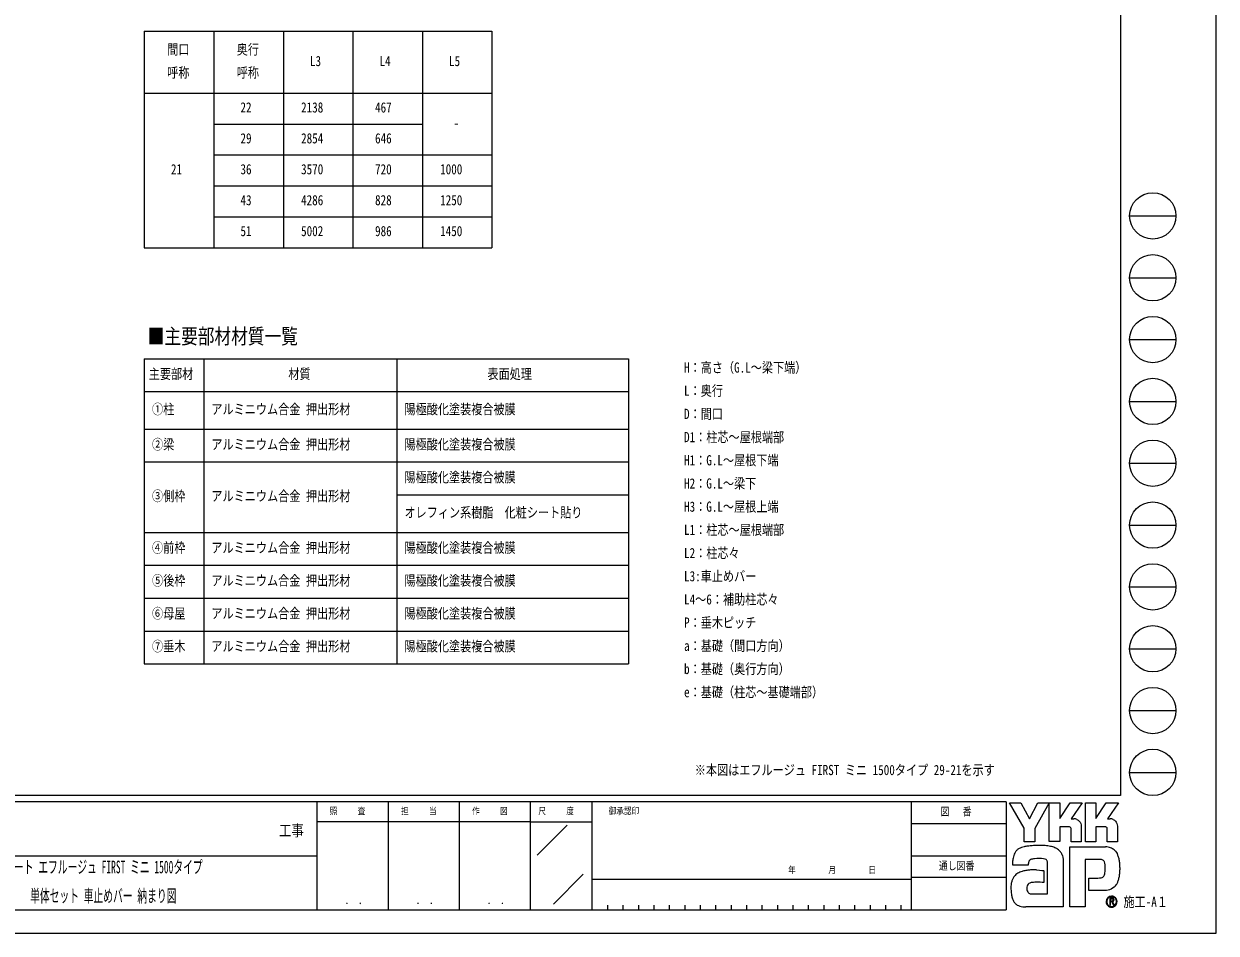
# Model space of a CAD drawing. Units: millimetres, scale not verified. Extents: x -8410 to 8410, y -5940 to 5940.
# Drawn here: x 693 to 8410, y -5940 to -58 of the extents above; entities that cross this region are included whole.
import ezdxf
from ezdxf.enums import TextEntityAlignment as Align

# ---------------------------------------------------------------- set-up
doc = ezdxf.new("R2010")
doc.units = ezdxf.units.MM
doc.header["$LTSCALE"] = 30
doc.layers.add('0-1_TABLE1', color=7, linetype='Continuous', lineweight=18)
doc.layers.add('0-2_USER1', color=3, linetype='Continuous')
doc.layers.add('0-7_YKK_ZWAK', color=7, linetype='Continuous')
doc.styles.add('ＭＳ ゴシック', font='')
doc.styles.get('ＭＳ ゴシック').set_extended_font_data('MS Gothic')

msp = doc.modelspace()

# ---------------------------------------------------------------- linework, layer by layer
at = {"layer": '0-1_TABLE1'}
for p, q in [((1472.5, -105.81), (3722.5, -105.81)), ((1472.5, -105.81), (1472.5, -1505.81)), ((1922.5, -105.81), (1922.5, -1505.81)), ((2372.5, -105.81), (2372.5, -1505.81)), ((2822.5, -105.81), (2822.5, -1505.81)), ((3272.5, -105.81), (3272.5, -1505.81)), ((3722.5, -105.81), (3722.5, -1505.81)), ((1472.5, -505.81), (3722.5, -505.81)), ((1922.5, -705.81), (3272.5, -705.81)), ((1922.5, -905.81), (3722.5, -905.81)), ((1922.5, -1105.81), (3722.5, -1105.81)), ((1922.5, -1305.81), (3722.5, -1305.81)), ((1472.5, -1505.81), (3722.5, -1505.81)), ((1472.5, -2223.79), (4606.41, -2223.79)), ((1472.5, -2223.79), (1472.5, -4198.16)), ((1856.59, -2223.79), (1856.59, -4198.16)), ((3106.41, -2223.79), (3106.41, -4198.16)), ((4606.41, -2223.79), (4606.41, -4198.16)), ((1472.5, -2436.41), (4606.41, -2436.41)), ((1472.5, -2679.41), (4606.41, -2679.41)), ((1472.5, -2892.04), (4606.41, -2892.04)), ((3106.41, -3104.66), (4606.41, -3104.66)), ((1472.5, -3347.66), (4606.41, -3347.66)), ((1472.5, -3560.29), (4606.41, -3560.29)), ((1472.5, -3772.91), (4606.41, -3772.91)), ((1472.5, -3985.54), (4606.41, -3985.54)), ((1472.5, -4198.16), (4606.41, -4198.16))]:
    msp.add_line(p, q, dxfattribs=at)
at = {"layer": '0-7_YKK_ZWAK'}
for p, q in [((7790.04, 5550), (7790.04, -5050)), ((7850.04, -1300), (8150.04, -1300)), ((7850.04, -1700), (8150.04, -1700)), ((7850.04, -2100), (8150.04, -2100)), ((7850.04, -2500), (8150.04, -2500)), ((7850.04, -2900), (8150.04, -2900)), ((7850.04, -3300), (8150.04, -3300)), ((7850.04, -3700), (8150.04, -3700)), ((7850.04, -4100), (8150.04, -4100)), ((7850.04, -4500), (8150.04, -4500)), ((7850.04, -4900), (8150.04, -4900)), ((7790.04, -5050), (-7809.96, -5050)), ((2590.04, -5090), (-9.96, -5090)), ((3050.04, -5090), (3050.04, -5790)), ((3510.04, -5090), (3510.04, -5790)), ((3970.04, -5090), (3970.04, -5790)), ((4370.04, -5090), (3970.04, -5090)), ((6435.04, -5090), (4370.04, -5090)), ((4370.04, -5090), (4370.04, -5790)), ((6435.04, -5090), (6435.04, -5790)), ((7050.04, -5090), (6435.04, -5090)), ((7050.04, -5090), (7050.04, -5790)), ((3970.04, -5220), (2590.04, -5220)), ((3970.04, -5220), (4370.04, -5220)), ((4014.21, -5436.58), (4210.07, -5240.72)), ((6435.04, -5230), (7050.04, -5230)), ((-9.96, -5440), (2590.04, -5440)), ((6435.04, -5440), (7050.04, -5440)), ((4121.34, -5751.98), (4313.78, -5559.54)), ((4370.04, -5590), (6435.04, -5590)), ((7050.04, -5580), (6435.04, -5580)), ((4470.04, -5760), (4470.04, -5790)), ((4570.04, -5760), (4570.04, -5790)), ((4670.04, -5760), (4670.04, -5790)), ((4770.04, -5760), (4770.04, -5790)), ((4870.04, -5760), (4870.04, -5790)), ((4970.04, -5760), (4970.04, -5790)), ((5070.04, -5760), (5070.04, -5790)), ((5170.04, -5760), (5170.04, -5790)), ((5270.04, -5760), (5270.04, -5790)), ((5370.04, -5760), (5370.04, -5790)), ((5470.04, -5760), (5470.04, -5790)), ((5570.04, -5760), (5570.04, -5790)), ((5670.04, -5760), (5670.04, -5790)), ((5770.04, -5760), (5770.04, -5790)), ((5870.04, -5760), (5870.04, -5790)), ((5970.04, -5760), (5970.04, -5790)), ((6070.04, -5760), (6070.04, -5790)), ((6170.04, -5760), (6170.04, -5790)), ((6270.04, -5760), (6270.04, -5790)), ((6370.04, -5760), (6370.04, -5790)), ((7733.35, -5767.96), (7733.35, -5767.96)), ((-9.96, -5790), (2590.04, -5790)), ((2590.04, -5790), (3970.04, -5790)), ((3970.04, -5790), (4370.04, -5790)), ((4370.04, -5790), (6435.04, -5790)), ((6435.04, -5790), (7050.04, -5790))]:
    msp.add_line(p, q, dxfattribs=at)
for points in [[(-8410, -5940), (8410, -5940), (8410, 5940), (-8410, 5940)], [(7072.04, -5096), (7145.66, -5096), (7200.94, -5200.2), (7256.08, -5096), (7329.75, -5096), (7235.34, -5263.98), (7235.34, -5348.27), (7168.19, -5348.27), (7168.19, -5261.71)]]:
    msp.add_lwpolyline(points, close=True, dxfattribs=at)
for points in [[(3970.04, -5090), (2590.04, -5090), (2590.04, -5790)], [(7461.09, -5253.22), (7397.54, -5253.22), (7397.54, -5348.19), (7329.83, -5348.19), (7329.83, -5096), (7397.54, -5096), (7397.54, -5199.17), (7464.14, -5096), (7543.68, -5096), (7472.32, -5200.42), (7474.85, -5200.42), (7477.64, -5200.42), (7480.51, -5200.42), (7483.26, -5200.42), (7485.73, -5200.42), (7487.72, -5200.42), (7489.05, -5200.42), (7489.53, -5200.42)], [(7695.02, -5253.22), (7631.54, -5253.22), (7631.54, -5348.27), (7563.79, -5348.27), (7563.79, -5096), (7631.54, -5096), (7631.54, -5199.17), (7698.06, -5096), (7777.61, -5096), (7706.25, -5200.42), (7708.8, -5200.42), (7711.61, -5200.42), (7714.47, -5200.42), (7717.23, -5200.42), (7719.68, -5200.42), (7721.66, -5200.42), (7722.98, -5200.42), (7723.46, -5200.42)], [(7509.01, -5204.43), (7517.1, -5209.04), (7523.95, -5215.07), (7529.45, -5222.24), (7533.51, -5230.3), (7536.02, -5238.99), (7536.88, -5248.07), (7536.88, -5348.44), (7470.82, -5348.44), (7470.82, -5262.82)], [(7742.96, -5204.43), (7751.07, -5209.04), (7757.95, -5215.07), (7763.48, -5222.24), (7767.56, -5230.3), (7770.09, -5238.99), (7770.96, -5248.07), (7770.96, -5348.27), (7704.75, -5348.27), (7704.75, -5262.82)], [(7657.74, -5463.01), (7562.39, -5463.01), (7562.39, -5770), (7462.46, -5770), (7462.46, -5381.58), (7694.7, -5381.58)], [(7209.59, -5464.62), (7204.95, -5467.24), (7201.32, -5470.44), (7198.58, -5474.17), (7196.58, -5478.39), (7195.21, -5483.06), (7194.32, -5488.14), (7193.78, -5493.58), (7193.46, -5499.33), (7093.49, -5499.58), (7093.78, -5485.91), (7094.34, -5470.54)], [(7415.42, -5438.33), (7418.25, -5449.8), (7419.86, -5462.09), (7420.37, -5475.17), (7420.37, -5770), (7179.1, -5770)], [(7247.89, -5531.05), (7266.81, -5532.3), (7281.69, -5533.97), (7291.42, -5535.53), (7294.91, -5536.47), (7294.91, -5612.95), (7283.84, -5611.78), (7271.71, -5611.12), (7259.29, -5610.87), (7247.37, -5610.9), (7236.74, -5611.12), (7228.17, -5611.42), (7222.45, -5611.68), (7220.37, -5611.78), (7211.72, -5613.36), (7204.27, -5615.84), (7198, -5619.22), (7192.93, -5623.54), (7189.05, -5628.79), (7186.37, -5635.01), (7184.87, -5642.2), (7184.57, -5650.38), (7185.52, -5659.38), (7187.44, -5666.81), (7190.19, -5672.83), (7193.65, -5677.58), (7197.72, -5681.19), (7202.27, -5683.81), (7207.17, -5685.58), (7212.32, -5686.65), (7318.52, -5686.65), (7318.52, -5490.15), (7318.56, -5486.25), (7318.35, -5482.44), (7317.85, -5478.77), (7317, -5475.29), (7315.72, -5472.05), (7313.97, -5469.09), (7311.67, -5466.48), (7308.78, -5464.25)], [(7308.78, -5464.25), (7302.55, -5461.8), (7292.59, -5459.73), (7279.88, -5458.2), (7265.41, -5457.39), (7250.17, -5457.45), (7235.13, -5458.57)], [(7691.65, -5521.99), (7691.53, -5509.26), (7690.92, -5497.8), (7689.48, -5487.72), (7686.87, -5479.19)], [(7757.43, -5409.02), (7763.94, -5417.25), (7768.83, -5425.22), (7772.23, -5432.43)], [(7749.13, -5641.94), (7739.9, -5649.11), (7730.29, -5654.75), (7720.37, -5658.96), (7710.2, -5661.84), (7699.87, -5663.49), (7689.44, -5664.02), (7586.72, -5664.02), (7586.72, -5583.33), (7644.64, -5583.33), (7655.32, -5583.18), (7664.71, -5582.27), (7672.77, -5579.9)], [(7749.21, -5725.19), (7749.16, -5724.02), (7749.02, -5722.89), (7748.77, -5721.81), (7748.44, -5720.78), (7748.01, -5719.8), (7747.48, -5718.88), (7746.87, -5718.02), (7746.16, -5717.22), (7745.23, -5716.41), (7744.21, -5715.69), (7743.08, -5715.08), (7741.86, -5714.58), (7740.56, -5714.19), (7739.17, -5713.91), (7737.7, -5713.74), (7736.16, -5713.69), (7721, -5713.69), (7721, -5758.28), (7725.58, -5758.28), (7725.58, -5718.23), (7736.16, -5718.23), (7737.25, -5718.27), (7738.27, -5718.38), (7739.24, -5718.55), (7740.13, -5718.8), (7740.94, -5719.11), (7741.69, -5719.49), (7742.35, -5719.94), (7742.93, -5720.44)], [(7744.72, -5725.19), (7744.44, -5727.34), (7743.67, -5729.03), (7742.52, -5730.31), (7741.09, -5731.25), (7739.49, -5731.89), (7737.81, -5732.28), (7736.16, -5732.48), (7734.66, -5732.53), (7730.69, -5732.53), (7732.69, -5735.94), (7745.79, -5758.43), (7751.03, -5758.43), (7738.4, -5736.78), (7739.58, -5736.55), (7740.71, -5736.25), (7741.78, -5735.89), (7742.79, -5735.46), (7743.74, -5734.98), (7744.62, -5734.43), (7745.43, -5733.82), (7746.16, -5733.15)]]:
    msp.add_lwpolyline(points, dxfattribs=at)
for centre in [(8000.04, -1300), (8000.04, -1700), (8000.04, -2100), (8000.04, -2500), (8000.04, -2900), (8000.04, -3300), (8000.04, -3700), (8000.04, -4100), (8000.04, -4500), (8000.04, -4900)]:
    msp.add_circle(centre, 150, dxfattribs=at)
for centre, radius, start, end in [((7489.63, -5250.38), 49.95, 78.26798, 90.11215), ((7490.35, -5246.74), 46.25, 66.19963, 78.22058), ((7723.56, -5250.47), 50.04, 78.27851, 90.10826), ((7724.25, -5246.96), 46.47, 66.2483, 78.23226), ((7461.45, -5262.59), 9.38, 358.57817, 92.1683), ((7695.42, -5262.54), 9.33, 358.29941, 92.43455), ((7169.86, -5456.02), 72.36, 122.60463, 137.83438), ((7179.43, -5471.49), 90.56, 108.37421, 122.42809), ((7194.59, -5525.38), 146.5, 100.93159, 107.35499), ((7244.11, -5765.63), 391.8, 97.86054, 101.37938), ((7267.36, -5927.16), 554.99, 94.90201, 97.9576), ((7268.94, -5940.09), 568, 91.6169, 94.94971), ((7266.74, -5848.12), 476.01, 87.51794, 91.66439), ((7272.92, -5715.55), 343.3, 81.92631, 87.59083), ((7291.17, -5590.46), 216.88, 73.67137, 82.05943), ((7318.25, -5499.84), 122.3, 60.60528, 73.9085), ((7329.34, -5477.73), 97.61, 52.17347, 59.90542), ((7339.25, -5464.9), 81.39, 43.55042, 52.14561), ((7690.91, -5488.43), 106.91, 78.73198, 87.96551), ((7694.04, -5472.4), 90.58, 69.03034, 78.69541), ((7696.97, -5464.6), 82.25, 59.39484, 68.9885), ((7698.32, -5462.23), 79.52, 50.3012, 59.3616), ((7697.83, -5462.79), 80.27, 42.05209, 50.28551), ((7275.61, -5480.92), 181.57, 171.55622, 176.72493), ((7214.08, -5471.73), 119.36, 163.48385, 171.57982), ((7183.21, -5462.58), 87.16, 152.2125, 163.4865), ((7169.87, -5455.68), 72.15, 138.03852, 152.12015), ((7235.98, -5527.26), 67.97, 102.4979, 112.84632), ((7249.13, -5583.99), 126.2, 96.37207, 102.75341), ((7344.71, -5459.62), 73.79, 34.48659, 43.50182), ((7344.75, -5459.5), 73.7, 25.58915, 34.43128), ((7338.19, -5462.58), 80.94, 17.43089, 25.54591), ((7658.28, -5512.02), 49.01, 77.94572, 90.63794), ((7662.54, -5492.03), 28.57, 60.20991, 77.92418), ((7665.3, -5486.84), 22.7, 39.8078, 59.75378), ((7661.42, -5489.81), 27.58, 22.65544, 39.38165), ((7658.18, -5485.62), 125.84, 14.76267, 25.00486), ((7581, -5506.66), 205.84, 7.9139, 14.95041), ((7503.91, -5517.87), 283.74, 2.54376, 8.01251), ((7171.75, -5629.03), 89.03, 120.60724, 130.53081), ((7181.23, -5645.15), 107.73, 112.58838, 120.58162), ((7193.99, -5675.8), 140.93, 106.61303, 112.59024), ((7214.05, -5743.23), 211.28, 99.87193, 106.59825), ((7225.29, -5806.54), 275.59, 94.78469, 99.91711), ((7230.76, -5869.54), 338.82, 90.80099, 94.81812), ((7231.59, -5916.45), 385.74, 87.57779, 90.82714), ((7584.99, -5533.52), 106.22, 347.14308, 355.40008), ((7464.41, -5523.15), 227.25, 355.2339, 0.29193), ((7472.34, -5521), 315.35, 352.8937, 357.82206), ((7459.73, -5520.19), 327.99, 357.76419, 2.60674), ((7276.27, -5646.97), 194.58, 174.55588, 182.47272), ((7217.96, -5641.39), 136.01, 164.97537, 174.56739), ((7184.91, -5632.58), 101.81, 153.89178, 164.94341), ((7169.86, -5625.34), 85.1, 142.04688, 153.80771), ((7166.95, -5623.26), 81.53, 130.60221, 141.94427), ((7663.44, -5558.86), 23.02, 293.91672, 314.09376), ((7660.3, -5556.09), 27.2, 314.78099, 333.92928), ((7640.1, -5546.28), 49.66, 334.00676, 347.34989), ((7682.46, -5566.77), 100.47, 311.57033, 318.66243), ((7670.83, -5556.57), 115.94, 318.67367, 325.29112), ((7700.72, -5578.85), 78.7, 326.23251, 339.61931), ((7626.81, -5550.23), 157.95, 339.22498, 347.31457), ((7538.3, -5529.59), 248.83, 347.15166, 352.97565), ((7384.99, -5645.26), 303.3, 181.90948, 187.89042), ((7257.39, -5663.21), 174.43, 187.80471, 196.36971), ((7733.4, -5736.38), 35.28, 90.09157, 179.92363), ((7733.27, -5736.09), 31.31, 89.86602, 135.149), ((7733.4, -5736.31), 35.22, 44.93442, 90.08536), ((7733.41, -5736.33), 31.55, 45.03108, 90.11509), ((7190.01, -5683.12), 104.18, 196.3102, 208.20993), ((7160.67, -5698.73), 70.94, 208.29777, 223.35561), ((7154.05, -5704.55), 62.13, 223.64205, 239.63663), ((7159.54, -5694.56), 73.53, 239.8785, 253.65355), ((7169.6, -5660.02), 109.51, 253.69102, 263.74909), ((7178.12, -5584.19), 185.81, 263.68487, 270.30455), ((7733.19, -5736.42), 35.07, 179.86065, 225.14399), ((7733.05, -5736.47), 31.25, 179.75513, 225.29722), ((7733.18, -5736.27), 31.37, 134.8007, 180.12175), ((7733.36, -5736.42), 35.18, 224.94536, 269.98445), ((7733.29, -5736.75), 31.21, 224.62822, 270.10973), ((7733.35, -5736.25), 35.36, 269.98802, 314.93777), ((7733.3, -5736.28), 31.68, 270.09072, 359.90926), ((7738.02, -5725.01), 6.71, 358.3894, 42.86139), ((7738.15, -5725.51), 11.07, 316.37674, 1.6565), ((7733.43, -5736.34), 31.54, 0.00643, 45.07115), ((7733.68, -5736.2), 34.94, 359.78949, 45.13288), ((7733.59, -5736.48), 35.03, 314.92572, 0.23508)]:
    msp.add_arc(centre, radius, start, end, dxfattribs=at)

# ---------------------------------------------------------------- texts
at = {"layer": '0-1_TABLE1', "style": 'ＭＳ ゴシック', "width": 0.8}
for s, p in [('間口', (1620.7, -275.81)), ('奥行', (2070.7, -275.81)), ('L3', (2544.7, -350.81)), ('L4', (2994.7, -350.81)), ('L5', (3444.7, -350.81)), ('呼称', (1620.7, -425.81)), ('呼称', (2070.7, -425.81)), ('22', (2094.7, -650.81)), ('2138', (2487.1, -650.81)), ('467', (2965.9, -650.81)), ('29', (2094.7, -850.81)), ('2854', (2487.1, -850.81)), ('646', (2965.9, -850.81)), ('-', (3473.5, -750.81)), ('21', (1644.7, -1050.81)), ('36', (2094.7, -1050.81)), ('3570', (2487.1, -1050.81)), ('720', (2965.9, -1050.81)), ('1000', (3387.1, -1050.81)), ('43', (2094.7, -1250.81)), ('4286', (2487.1, -1250.81)), ('828', (2965.9, -1250.81)), ('1250', (3387.1, -1250.81)), ('51', (2094.7, -1450.81)), ('5002', (2487.1, -1450.81)), ('986', (2965.9, -1450.81)), ('1450', (3387.1, -1450.81)), ('主要部材', (1501.35, -2375.1)), ('材質', (2404.7, -2375.1)), ('表面処理', (3693.21, -2375.1)), ('①柱', (1522.5, -2602.91)), ('アルミニウム合金 押出形材', (1906.59, -2602.91)), ('陽極酸化塗装複合被膜', (3156.41, -2602.91)), ('②梁', (1522.5, -2830.73)), ('アルミニウム合金 押出形材', (1906.59, -2830.73)), ('陽極酸化塗装複合被膜', (3156.41, -2830.73)), ('陽極酸化塗装複合被膜', (3156.41, -3043.35)), ('③側枠', (1522.5, -3164.85)), ('アルミニウム合金 押出形材', (1906.59, -3164.85)), ('オレフィン系樹脂\u3000化粧シート貼り', (3156.41, -3271.16)), ('④前枠', (1522.5, -3498.98)), ('アルミニウム合金 押出形材', (1906.59, -3498.98)), ('陽極酸化塗装複合被膜', (3156.41, -3498.98)), ('⑤後枠', (1522.5, -3711.6)), ('アルミニウム合金 押出形材', (1906.59, -3711.6)), ('陽極酸化塗装複合被膜', (3156.41, -3711.6)), ('⑥母屋', (1522.5, -3924.23)), ('アルミニウム合金 押出形材', (1906.59, -3924.23)), ('陽極酸化塗装複合被膜', (3156.41, -3924.23)), ('⑦垂木', (1522.5, -4136.85)), ('アルミニウム合金 押出形材', (1906.59, -4136.85)), ('陽極酸化塗装複合被膜', (3156.41, -4136.85))]:
    msp.add_text(s, height=65.98, dxfattribs=at).set_placement(p, align=Align.BOTTOM_LEFT)
at = {"layer": '0-2_USER1', "style": 'ＭＳ ゴシック'}
for s, height, width, p in [('■主要部材材質一覧', 98.97, 0.8, (1494.6, -2157.62)), ('H：高さ（G.L～梁下端）', 65.98, 0.8, (4966, -2333.62)), ('L：奥行', 65.98, 0.8, (4966, -2483.62)), ('D：間口', 65.98, 0.8, (4966, -2633.62)), ('D1：柱芯～屋根端部', 65.98, 0.8, (4966, -2783.62)), ('H1：G.L～屋根下端', 65.98, 0.8, (4966, -2933.62)), ('H2：G.L～梁下', 65.98, 0.8, (4966, -3083.62)), ('H3：G.L～屋根上端', 65.98, 0.8, (4966, -3233.62)), ('L1：柱芯～屋根端部', 65.98, 0.8, (4966, -3383.62)), ('L2：柱芯々', 65.98, 0.8, (4966, -3533.62)), ('L3:車止めバー', 65.98, 0.8, (4966, -3683.62)), ('L4～6：補助柱芯々', 65.98, 0.8, (4966, -3833.62)), ('P：垂木ピッチ', 65.98, 0.8, (4966, -3983.62)), ('a：基礎（間口方向）', 65.98, 0.8, (4966, -4133.62)), ('b：基礎（奥行方向）', 65.98, 0.8, (4966, -4283.62)), ('e：基礎（柱芯～基礎端部）', 65.98, 0.8, (4966, -4433.62)), ('※本図はエフルージュ FIRST ミニ 1500タイプ 29-21を示す', 65.98, 0.8, (5035.22, -4937.34)), ('サイクルポート エフルージュ FIRST ミニ 1500タイプ', 82.11, 0.55, (312.65, -5577.67)), ('単体セット 車止めバー 納まり図', 82.11, 0.55, (733.59, -5764.33))]:
    msp.add_text(s, height=height, dxfattribs=dict(at, width=width)).set_placement(p, align=Align.BOTTOM_LEFT)
at = {"layer": '0-7_YKK_ZWAK', "style": 'ＭＳ ゴシック', "width": 0.8}
for s, height, p in [('照     査', 43.99, (2672.84, -5185)), ('担     当', 43.99, (3134.44, -5185)), ('作     図', 43.99, (3594.44, -5185)), ('尺     度', 43.99, (4022.84, -5185)), ('御承認印', 43.99, (4478.28, -5185)), ('図\u3000 番', 51.32, (6626.81, -5195)), ('工事', 73.31, (2344.67, -5334.93)), ('通し図番', 51.32, (6615.61, -5545)), ('年        月        日', 43.99, (5639.81, -5566.43)), ('施工-A１', 65.98, (7810.04, -5790)), ('． ．', 51.83, (2770, -5768.7)), ('． ．', 51.83, (3230, -5768.7)), ('． ．', 51.83, (3690, -5768.7))]:
    msp.add_text(s, height=height, dxfattribs=at).set_placement(p, align=Align.BOTTOM_LEFT)

doc.saveas('drawing.dxf')
